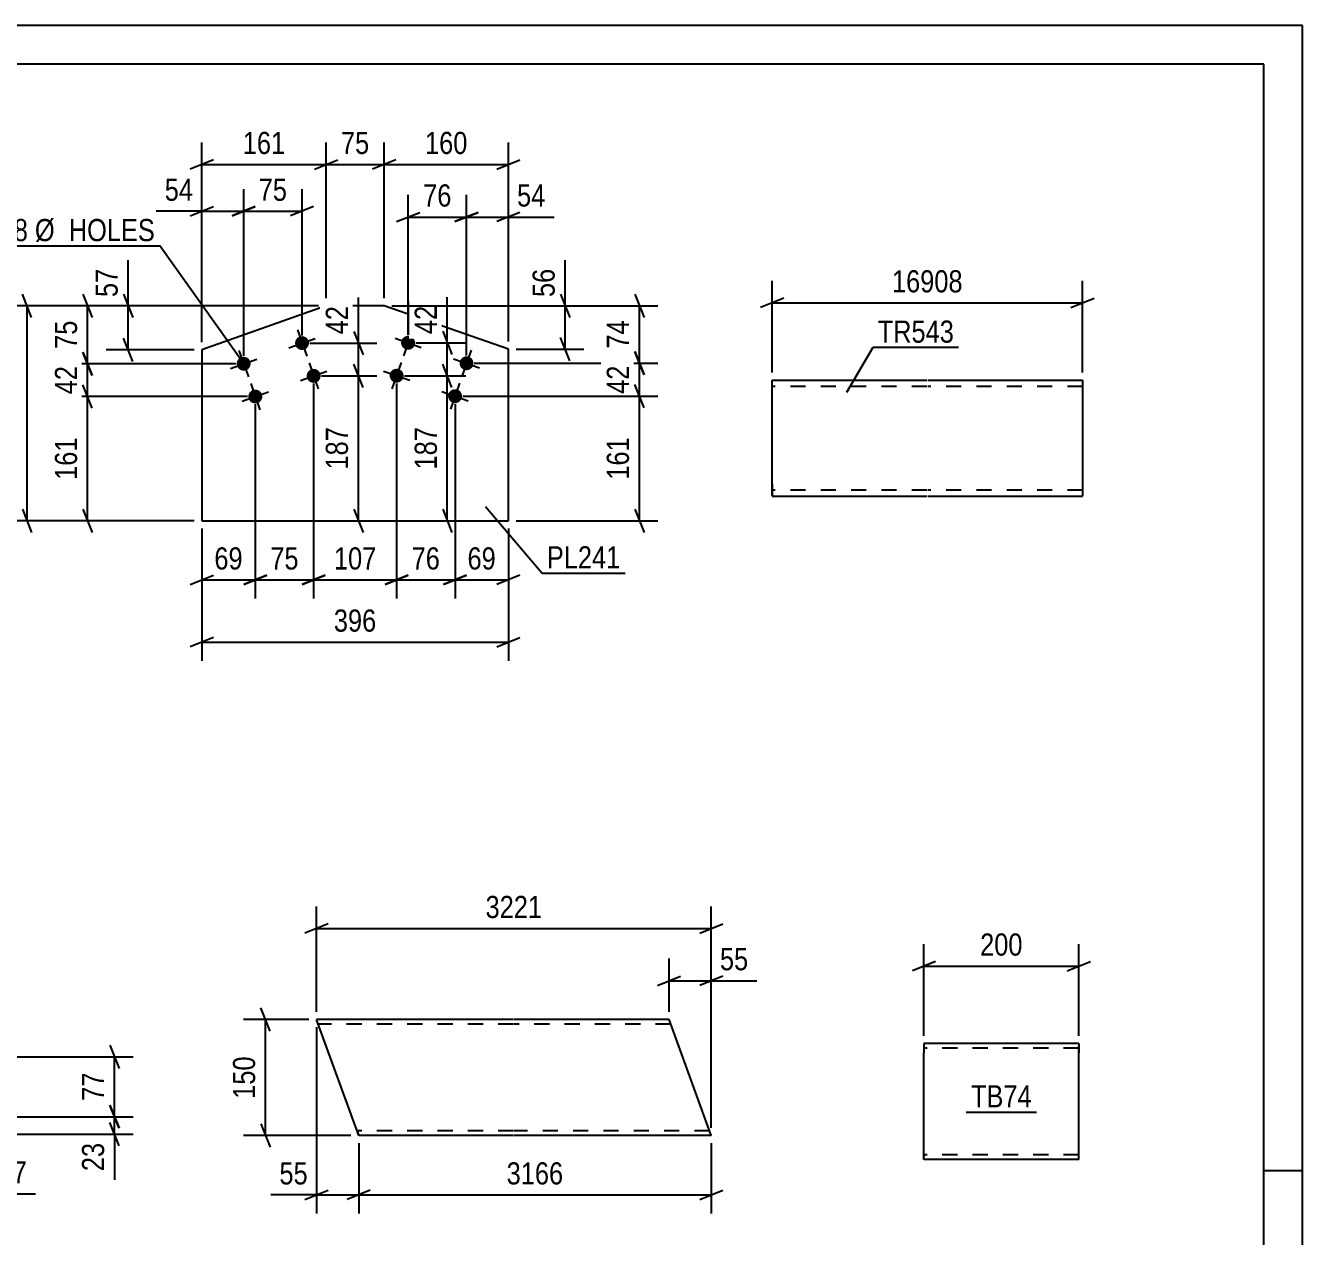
# Model space of a CAD drawing. Header units: millimetres. Extents: x 0 to 420, y 0 to 297.
# Drawn here: x 255 to 420, y 140.5 to 297 of the extents above; entities that cross this region are included whole.
import ezdxf

# ---------------------------------------------------------------- set-up
doc = ezdxf.new("R2010")
doc.units = ezdxf.units.MM
doc.linetypes.add('DXK_LINE_DOT2', pattern=[3.9198, 1.9599, -1.9599])
doc.styles.add('Arial Narrow', font='ARIALN.TTF', dxfattribs={"height": 0.2})

# ---------------------------------------------------------------- blocks, each defined once
blk = doc.blocks.new('Unknown-318465427-1115')
at = {"color": 5, "linetype": 'Continuous'}
for p, q in [((420, 297), (0, 297)), ((420, 0), (420, 297)), ((415, 292), (5, 292)), ((415, 5), (415, 292)), ((420, 149), (415, 149))]:
    blk.add_line(p, q, dxfattribs=at)
blk = doc.blocks.new('Part-318465427-17054 - 17053')
at = {"color": 2, "linetype": 'Continuous'}
for p, q in [((371.09, 165.47), (371.09, 164.27)), ((391.09, 165.47), (371.09, 165.47)), ((391.09, 165.47), (391.09, 165.37)), ((391.09, 165.37), (391.09, 164.27)), ((371.09, 151.21), (371.09, 164.27)), ((391.09, 150.47), (391.09, 164.27)), ((371.09, 150.56), (371.09, 151.21)), ((371.09, 150.47), (371.09, 150.56)), ((391.09, 150.47), (371.09, 150.47))]:
    blk.add_line(p, q, dxfattribs=at)
at = {"color": 7, "linetype": 'DXK_LINE_DOT2'}
for p, q in [((391.09, 164.27), (391.09, 165.11)), ((391.09, 164.87), (371.09, 164.87)), ((371.09, 151.21), (371.09, 150.82)), ((371.09, 151.07), (371.09, 151.11)), ((391.09, 151.07), (371.09, 151.07)), ((371.09, 150.47), (371.09, 150.47)), ((391.09, 151.07), (391.09, 151.11))]:
    blk.add_line(p, q, dxfattribs=at)
blk = doc.blocks.new('Part-318465427-17124 - 17123')
at = {"color": 2, "linetype": 'Continuous'}
for p, q in [((351.48, 237.77), (351.48, 251.17)), ((351.48, 251.17), (371.48, 251.17)), ((371.58, 251.17), (391.58, 251.17)), ((391.58, 251.17), (391.58, 251.04)), ((391.58, 251.04), (391.58, 236.17)), ((351.48, 237.77), (351.48, 236.17)), ((351.48, 236.17), (371.48, 236.17)), ((371.58, 236.17), (391.58, 236.17))]:
    blk.add_line(p, q, dxfattribs=at)
at = {"color": 7, "linetype": 'DXK_LINE_DOT2'}
for p, q in [((371.48, 250.37), (351.48, 250.37)), ((391.58, 250.37), (371.58, 250.37)), ((351.48, 236.29), (351.48, 237.77)), ((351.48, 236.97), (351.48, 237.03)), ((371.48, 236.97), (351.48, 236.97)), ((391.58, 236.97), (371.58, 236.97)), ((391.58, 236.97), (391.58, 237.03))]:
    blk.add_line(p, q, dxfattribs=at)
blk = doc.blocks.new('Bolt-318465427-17159 - 17156')
at = {"linetype": 'Continuous'}
for points in [[(291.57, 256.27, -1), (289.88, 255.67, -1)], [(284.03, 253.6, -1), (282.34, 253, -1)], [(293.08, 252.03, -1), (291.38, 251.43, -1)], [(285.54, 249.36, -1), (283.84, 248.76, -1)]]:
    blk.add_hatch(color=1, dxfattribs=at).paths.add_polyline_path(points)
at = {"color": 1, "linetype": 'Continuous'}
for p, q in [((290.12, 257.67), (291.33, 254.28)), ((289.03, 255.37), (292.42, 256.58)), ((282.58, 255), (283.79, 251.6)), ((281.49, 252.7), (284.88, 253.9)), ((291.63, 253.43), (292.83, 250.04)), ((290.53, 251.13), (293.93, 252.33)), ((282.99, 248.46), (286.39, 249.66)), ((284.09, 250.75), (285.29, 247.36))]:
    blk.add_line(p, q, dxfattribs=at)
blk = doc.blocks.new('Part-318465427-17157 - 17156')
at = {"color": 2, "linetype": 'Continuous'}
for p, q in [((293.84, 260.79), (277.77, 255.09)), ((301.34, 260.79), (293.84, 260.79)), ((317.39, 255.17), (301.34, 260.79)), ((277.77, 255.09), (277.77, 233)), ((317.39, 233), (317.39, 255.17)), ((277.77, 233), (317.39, 233))]:
    blk.add_line(p, q, dxfattribs=at)
blk = doc.blocks.new('Bolt-318465427-17158 - 17156')
at = {"linetype": 'Continuous'}
for points in [[(305.28, 255.7, -1), (303.58, 256.3, -1)], [(312.83, 253.06, -1), (311.14, 253.66, -1)], [(303.8, 251.46, -1), (302.1, 252.05, -1)], [(311.35, 248.81, -1), (309.65, 249.41, -1)]]:
    blk.add_hatch(color=1, dxfattribs=at).paths.add_polyline_path(points)
at = {"color": 1, "linetype": 'Continuous'}
for p, q in [((305.03, 257.7), (303.84, 254.3)), ((302.74, 256.6), (306.13, 255.41)), ((312.58, 255.06), (311.39, 251.66)), ((303.54, 253.45), (302.35, 250.06)), ((310.29, 253.95), (313.68, 252.76)), ((301.25, 252.35), (304.65, 251.16)), ((311.09, 250.81), (309.9, 247.41)), ((308.8, 249.71), (312.2, 248.52))]:
    blk.add_line(p, q, dxfattribs=at)
blk = doc.blocks.new('Part-318465427-20337 - 20336')
at = {"color": 2, "linetype": 'Continuous'}
for p, q in [((318.05, 168.57), (292.59, 168.57)), ((298.05, 153.57), (292.59, 168.57)), ((338.15, 168.57), (318.15, 168.57)), ((343.17, 154.77), (338.15, 168.57)), ((318.05, 153.57), (298.05, 153.57)), ((343.61, 153.57), (318.15, 153.57)), ((343.61, 153.57), (343.17, 154.77))]:
    blk.add_line(p, q, dxfattribs=at)
at = {"color": 7, "linetype": 'DXK_LINE_DOT2'}
for p, q in [((318.05, 167.97), (292.81, 167.97)), ((338.37, 167.97), (318.15, 167.97)), ((318.05, 154.17), (297.83, 154.17)), ((297.92, 153.92), (298.05, 153.57)), ((343.39, 154.17), (318.15, 154.17)), ((343.58, 153.66), (343.48, 153.92)), ((343.61, 153.57), (343.58, 153.66))]:
    blk.add_line(p, q, dxfattribs=at)
blk = doc.blocks.new('StraightDimension-318465427-20430 - 20352')
at = {"color": 7, "linetype": 'Continuous'}
for p, q in [((252.22, 155.01), (252.22, 143.65)), ((251.5, 152.75), (251.5, 143.65)), ((250, 145.45), (253, 146.65)), ((253.72, 146.65), (250.72, 145.45)), ((251.5, 146.05), (252.22, 146.05))]:
    blk.add_line(p, q, dxfattribs=at)
at = {"color": 0}
blk.add_wipeout([(255.77, 146.8), (255.77, 151), (252.74, 151), (252.74, 146.8)], dxfattribs=at)
at = {"color": 7, "linetype": 'Continuous'}
blk.add_line((252.22, 146.05), (256.3, 146.05), dxfattribs=at)
blk.add_line((252.22, 146.05), (256.3, 146.05), dxfattribs=at)
at = {"color": 3, "style": 'Arial Narrow'}
blk.add_text('7', height=2.86, dxfattribs=at).set_placement((253.34, 147.4))
blk = doc.blocks.new('StraightDimension-318465427-20570 - 20352')
at = {"color": 7, "linetype": 'Continuous'}
for p, q in [((265.9, 165.25), (267.1, 162.25)), ((243.17, 163.75), (268.9, 163.75)), ((266.5, 156.01), (266.5, 163.75)), ((267.1, 154.51), (265.9, 157.51)), ((253.22, 156.01), (268.9, 156.01))]:
    blk.add_line(p, q, dxfattribs=at)
at = {"color": 0}
blk.add_wipeout([(265.75, 162.31), (261.55, 162.31), (261.55, 157.46), (265.75, 157.46)], dxfattribs=at)
at = {"color": 3, "style": 'Arial Narrow'}
blk.add_text('77', height=2.863, rotation=90.0002, dxfattribs=at).set_placement((265.15, 158.06))
blk = doc.blocks.new('StraightDimension-318465427-20571 - 20352')
at = {"color": 7, "linetype": 'Continuous'}
for p, q in [((265.9, 157.51), (267.1, 154.51)), ((253.22, 156.01), (268.9, 156.01)), ((267.1, 152.25), (265.9, 155.25)), ((266.5, 153.75), (266.5, 156.01)), ((252.5, 153.75), (268.9, 153.75))]:
    blk.add_line(p, q, dxfattribs=at)
at = {"color": 0}
blk.add_wipeout([(265.75, 153.23), (261.55, 153.23), (261.55, 148.37), (265.75, 148.37)], dxfattribs=at)
at = {"color": 7, "linetype": 'Continuous'}
blk.add_line((266.5, 153.75), (266.5, 147.85), dxfattribs=at)
blk.add_line((266.5, 153.75), (266.5, 147.85), dxfattribs=at)
at = {"color": 3, "style": 'Arial Narrow'}
blk.add_text('23', height=2.863, rotation=90.0002, dxfattribs=at).set_placement((265.15, 148.97))
blk = doc.blocks.new('StraightDimension-318465427-17347 - 17053')
at = {"color": 7, "linetype": 'Continuous'}
for p, q in [((371.09, 166.47), (371.09, 178.32)), ((391.09, 166.47), (391.09, 178.32)), ((372.59, 176.07), (369.59, 174.87)), ((371.09, 175.47), (391.09, 175.47)), ((389.59, 174.87), (392.59, 176.07))]:
    blk.add_line(p, q, dxfattribs=at)
at = {"color": 0}
blk.add_wipeout([(384.43, 176.22), (384.43, 180.42), (377.75, 180.42), (377.75, 176.22)], dxfattribs=at)
at = {"color": 3, "style": 'Arial Narrow'}
blk.add_text('200', height=2.863, dxfattribs=at).set_placement((378.35, 176.82))
blk = doc.blocks.new('StraightDimension-318465427-17399 - 17123')
at = {"color": 7, "linetype": 'Continuous'}
for p, q in [((351.48, 252.17), (351.48, 264.02)), ((391.58, 252.17), (391.58, 264.02)), ((352.98, 261.77), (349.98, 260.57)), ((351.48, 261.17), (391.58, 261.17)), ((390.08, 260.57), (393.08, 261.77))]:
    blk.add_line(p, q, dxfattribs=at)
at = {"color": 0}
blk.add_wipeout([(376.7, 261.92), (376.7, 266.12), (366.36, 266.12), (366.36, 261.92)], dxfattribs=at)
at = {"color": 3, "style": 'Arial Narrow'}
blk.add_text('16908', height=2.863, dxfattribs=at).set_placement((366.96, 262.52))
blk = doc.blocks.new('StraightDimension-318465427-19765 - 17156')
at = {"color": 7, "linetype": 'Continuous'}
for p, q in [((308.9, 257.5), (310.1, 254.5)), ((305.43, 256), (311.9, 256)), ((309.5, 251.75), (309.5, 256)), ((310.1, 250.25), (308.9, 253.25)), ((303.95, 251.75), (311.9, 251.75))]:
    blk.add_line(p, q, dxfattribs=at)
at = {"color": 0}
blk.add_wipeout([(308.75, 261.38), (304.55, 261.38), (304.55, 256.53), (308.75, 256.53)], dxfattribs=at)
at = {"color": 7, "linetype": 'Continuous'}
blk.add_line((309.5, 256), (309.5, 261.91), dxfattribs=at)
blk.add_line((309.5, 256), (309.5, 261.91), dxfattribs=at)
at = {"color": 3, "style": 'Arial Narrow'}
blk.add_text('42', height=2.863, rotation=90.0002, dxfattribs=at).set_placement((308.15, 257.13))
blk = doc.blocks.new('StraightDimension-318465427-19607 - 17156')
at = {"color": 7, "linetype": 'Continuous'}
for p, q in [((263.61, 247.56), (262.41, 250.56)), ((283.69, 249.06), (260.16, 249.06)), ((263.01, 233), (263.01, 249.06)), ((262.41, 234.5), (263.61, 231.5)), ((276.77, 233), (260.16, 233))]:
    blk.add_line(p, q, dxfattribs=at)
at = {"color": 0}
blk.add_wipeout([(262.26, 244.37), (258.06, 244.37), (258.06, 237.69), (262.26, 237.69)], dxfattribs=at)
at = {"color": 3, "style": 'Arial Narrow'}
blk.add_text('161', height=2.863, rotation=90.0002, dxfattribs=at).set_placement((261.66, 238.29))
blk = doc.blocks.new('StraightDimension-318465427-17492 - 17156')
at = {"color": 7, "linetype": 'Continuous'}
for p, q in [((293.84, 261.79), (293.84, 281.9)), ((301.34, 261.79), (301.34, 281.9)), ((292.34, 278.45), (295.34, 279.65)), ((293.84, 279.05), (301.34, 279.05)), ((302.84, 279.65), (299.84, 278.45))]:
    blk.add_line(p, q, dxfattribs=at)
at = {"color": 0}
blk.add_wipeout([(300.02, 279.8), (300.02, 284), (295.16, 284), (295.16, 279.8)], dxfattribs=at)
at = {"color": 3, "style": 'Arial Narrow'}
blk.add_text('75', height=2.863, dxfattribs=at).set_placement((295.76, 280.4))
blk = doc.blocks.new('StraightDimension-318465427-17491 - 17156')
at = {"color": 7, "linetype": 'Continuous'}
for p, q in [((301.34, 261.79), (301.34, 281.9)), ((317.39, 256.17), (317.39, 281.9)), ((302.84, 279.65), (299.84, 278.45)), ((301.34, 279.05), (317.39, 279.05)), ((315.89, 278.45), (318.89, 279.65))]:
    blk.add_line(p, q, dxfattribs=at)
at = {"color": 0}
blk.add_wipeout([(312.71, 279.8), (312.71, 284), (306.02, 284), (306.02, 279.8)], dxfattribs=at)
at = {"color": 3, "style": 'Arial Narrow'}
blk.add_text('160', height=2.863, dxfattribs=at).set_placement((306.62, 280.4))
blk = doc.blocks.new('StraightDimension-318465427-17493 - 17156')
at = {"color": 7, "linetype": 'Continuous'}
for p, q in [((277.77, 256.09), (277.77, 281.9)), ((293.84, 261.79), (293.84, 281.9)), ((279.27, 279.65), (276.27, 278.45)), ((277.77, 279.05), (293.84, 279.05)), ((292.34, 278.45), (295.34, 279.65))]:
    blk.add_line(p, q, dxfattribs=at)
at = {"color": 0}
blk.add_wipeout([(289.15, 279.8), (289.15, 284), (282.47, 284), (282.47, 279.8)], dxfattribs=at)
at = {"color": 3, "style": 'Arial Narrow'}
blk.add_text('161', height=2.863, dxfattribs=at).set_placement((283.07, 280.4))
blk = doc.blocks.new('StraightDimension-318465427-17499 - 17156')
at = {"color": 7, "linetype": 'Continuous'}
for p, q in [((277.77, 232), (277.77, 214.93)), ((317.39, 232), (317.39, 214.93)), ((279.27, 217.93), (276.27, 216.73)), ((315.89, 216.73), (318.89, 217.93)), ((277.77, 217.33), (317.39, 217.33))]:
    blk.add_line(p, q, dxfattribs=at)
at = {"color": 0}
blk.add_wipeout([(300.92, 218.08), (300.92, 222.28), (294.24, 222.28), (294.24, 218.08)], dxfattribs=at)
at = {"color": 3, "style": 'Arial Narrow'}
blk.add_text('396', height=2.863, dxfattribs=at).set_placement((294.84, 218.68))
blk = doc.blocks.new('StraightDimension-318465427-17503 - 17156')
at = {"color": 7, "linetype": 'Continuous'}
for p, q in [((292.84, 260.79), (265.41, 260.79)), ((267.66, 262.29), (268.86, 259.29)), ((268.26, 255.09), (268.26, 260.79)), ((268.86, 253.59), (267.66, 256.59)), ((276.77, 255.09), (265.41, 255.09))]:
    blk.add_line(p, q, dxfattribs=at)
at = {"color": 0}
blk.add_wipeout([(267.51, 266.17), (263.31, 266.17), (263.31, 261.32), (267.51, 261.32)], dxfattribs=at)
at = {"color": 7, "linetype": 'Continuous'}
blk.add_line((268.26, 260.79), (268.26, 266.7), dxfattribs=at)
blk.add_line((268.26, 260.79), (268.26, 266.7), dxfattribs=at)
at = {"color": 3, "style": 'Arial Narrow'}
blk.add_text('57', height=2.863, rotation=90.0002, dxfattribs=at).set_placement((266.91, 261.92))
blk = doc.blocks.new('StraightDimension-318465427-19707 - 17156')
at = {"color": 7, "linetype": 'Continuous'}
for p, q in [((292.23, 250.73), (292.23, 222.96)), ((284.69, 248.06), (284.69, 222.96)), ((283.19, 224.76), (286.19, 225.96)), ((284.69, 225.36), (292.23, 225.36)), ((293.73, 225.96), (290.73, 224.76))]:
    blk.add_line(p, q, dxfattribs=at)
at = {"color": 0}
blk.add_wipeout([(290.89, 226.11), (290.89, 230.31), (286.03, 230.31), (286.03, 226.11)], dxfattribs=at)
at = {"color": 3, "style": 'Arial Narrow'}
blk.add_text('75', height=2.863, dxfattribs=at).set_placement((286.63, 226.71))
blk = doc.blocks.new('StraightDimension-318465427-17507 - 17156')
at = {"color": 7, "linetype": 'Continuous'}
for p, q in [((302.34, 260.79), (327.13, 260.79)), ((324.13, 262.29), (325.33, 259.29)), ((324.73, 255.17), (324.73, 260.79)), ((325.33, 253.67), (324.13, 256.67)), ((318.39, 255.17), (327.13, 255.17))]:
    blk.add_line(p, q, dxfattribs=at)
at = {"color": 0}
blk.add_wipeout([(323.98, 266.17), (319.78, 266.17), (319.78, 261.32), (323.98, 261.32)], dxfattribs=at)
at = {"color": 7, "linetype": 'Continuous'}
blk.add_line((324.73, 260.79), (324.73, 266.7), dxfattribs=at)
blk.add_line((324.73, 260.79), (324.73, 266.7), dxfattribs=at)
at = {"color": 3, "style": 'Arial Narrow'}
blk.add_text('56', height=2.863, rotation=90.0002, dxfattribs=at).set_placement((323.38, 261.92))
blk = doc.blocks.new('StraightDimension-318465427-17587 - 17156')
at = {"color": 7, "linetype": 'Continuous'}
for p, q in [((292.84, 260.79), (252.34, 260.79)), ((255.79, 259.29), (254.59, 262.29)), ((255.19, 233), (255.19, 260.79)), ((254.59, 234.5), (255.79, 231.5)), ((276.77, 233), (252.34, 233))]:
    blk.add_line(p, q, dxfattribs=at)
at = {"color": 0}
blk.add_wipeout([(254.44, 250.24), (250.24, 250.24), (250.24, 243.56), (254.44, 243.56)], dxfattribs=at)
at = {"color": 3, "style": 'Arial Narrow'}
blk.add_text('278', height=2.863, rotation=90.0002, dxfattribs=at).set_placement((253.84, 244.16))
blk = doc.blocks.new('StraightDimension-318465427-19790 - 17156')
at = {"color": 7, "linetype": 'Continuous'}
for p, q in [((277.77, 256.09), (277.77, 275.85)), ((283.19, 254.3), (283.19, 275.85)), ((276.27, 272.4), (279.27, 273.6)), ((277.77, 273), (283.19, 273)), ((284.69, 273.6), (281.69, 272.4))]:
    blk.add_line(p, q, dxfattribs=at)
at = {"color": 0}
blk.add_wipeout([(277.25, 273.75), (277.25, 277.95), (272.39, 277.95), (272.39, 273.75)], dxfattribs=at)
at = {"color": 7, "linetype": 'Continuous'}
blk.add_line((277.77, 273), (271.87, 273), dxfattribs=at)
blk.add_line((277.77, 273), (271.87, 273), dxfattribs=at)
at = {"color": 3, "style": 'Arial Narrow'}
blk.add_text('54', height=2.863, dxfattribs=at).set_placement((272.99, 274.35))
blk = doc.blocks.new('StraightDimension-318465427-19605 - 17156')
at = {"color": 7, "linetype": 'Continuous'}
for p, q in [((292.84, 260.79), (260.16, 260.79)), ((262.41, 262.29), (263.61, 259.29)), ((263.01, 253.3), (263.01, 260.79)), ((263.61, 251.8), (262.41, 254.8)), ((282.19, 253.3), (260.16, 253.3))]:
    blk.add_line(p, q, dxfattribs=at)
at = {"color": 0}
blk.add_wipeout([(262.26, 259.47), (258.06, 259.47), (258.06, 254.62), (262.26, 254.62)], dxfattribs=at)
at = {"color": 3, "style": 'Arial Narrow'}
blk.add_text('75', height=2.863, rotation=90.0002, dxfattribs=at).set_placement((261.66, 255.22))
blk = doc.blocks.new('StraightDimension-318465427-19741 - 17156')
at = {"color": 7, "linetype": 'Continuous'}
for p, q in [((297.41, 257.47), (298.61, 254.47)), ((291.73, 255.97), (300.41, 255.97)), ((298.01, 251.73), (298.01, 255.97)), ((298.61, 250.23), (297.41, 253.23)), ((293.23, 251.73), (300.41, 251.73))]:
    blk.add_line(p, q, dxfattribs=at)
at = {"color": 0}
blk.add_wipeout([(297.26, 261.35), (293.06, 261.35), (293.06, 256.5), (297.26, 256.5)], dxfattribs=at)
at = {"color": 7, "linetype": 'Continuous'}
blk.add_line((298.01, 255.97), (298.01, 261.88), dxfattribs=at)
blk.add_line((298.01, 255.97), (298.01, 261.88), dxfattribs=at)
at = {"color": 3, "style": 'Arial Narrow'}
blk.add_text('42', height=2.863, rotation=90.0002, dxfattribs=at).set_placement((296.66, 257.1))
blk = doc.blocks.new('StraightDimension-318465427-19606 - 17156')
at = {"color": 7, "linetype": 'Continuous'}
for p, q in [((262.41, 254.8), (263.61, 251.8)), ((282.19, 253.3), (260.16, 253.3)), ((263.01, 249.06), (263.01, 253.3)), ((263.61, 247.56), (262.41, 250.56)), ((283.69, 249.06), (260.16, 249.06))]:
    blk.add_line(p, q, dxfattribs=at)
at = {"color": 0}
blk.add_wipeout([(262.26, 253.61), (258.06, 253.61), (258.06, 248.75), (262.26, 248.75)], dxfattribs=at)
at = {"color": 3, "style": 'Arial Narrow'}
blk.add_text('42', height=2.863, rotation=90.0002, dxfattribs=at).set_placement((261.66, 249.35))
blk = doc.blocks.new('StraightDimension-318465427-19633 - 17156')
at = {"color": 7, "linetype": 'Continuous'}
for p, q in [((302.34, 260.79), (336.72, 260.79)), ((333.72, 262.29), (334.92, 259.29)), ((334.32, 253.36), (334.32, 260.79)), ((334.92, 251.86), (333.72, 254.86)), ((312.98, 253.36), (336.72, 253.36))]:
    blk.add_line(p, q, dxfattribs=at)
at = {"color": 0}
blk.add_wipeout([(333.57, 259.5), (329.37, 259.5), (329.37, 254.65), (333.57, 254.65)], dxfattribs=at)
at = {"color": 3, "style": 'Arial Narrow'}
blk.add_text('74', height=2.863, rotation=90.0002, dxfattribs=at).set_placement((332.97, 255.25))
blk = doc.blocks.new('StraightDimension-318465427-19634 - 17156')
at = {"color": 7, "linetype": 'Continuous'}
for p, q in [((333.72, 254.86), (334.92, 251.86)), ((312.98, 253.36), (336.72, 253.36)), ((334.32, 249.11), (334.32, 253.36)), ((334.92, 247.61), (333.72, 250.61)), ((311.5, 249.11), (336.72, 249.11))]:
    blk.add_line(p, q, dxfattribs=at)
at = {"color": 0}
blk.add_wipeout([(333.57, 253.66), (329.37, 253.66), (329.37, 248.81), (333.57, 248.81)], dxfattribs=at)
at = {"color": 3, "style": 'Arial Narrow'}
blk.add_text('42', height=2.863, rotation=90.0002, dxfattribs=at).set_placement((332.97, 249.41))
blk = doc.blocks.new('StraightDimension-318465427-19635 - 17156')
at = {"color": 7, "linetype": 'Continuous'}
for p, q in [((334.92, 247.61), (333.72, 250.61)), ((311.5, 249.11), (336.72, 249.11)), ((334.32, 233), (334.32, 249.11)), ((333.72, 234.5), (334.92, 231.5)), ((318.39, 233), (336.72, 233))]:
    blk.add_line(p, q, dxfattribs=at)
at = {"color": 0}
blk.add_wipeout([(333.57, 244.4), (329.37, 244.4), (329.37, 237.72), (333.57, 237.72)], dxfattribs=at)
at = {"color": 3, "style": 'Arial Narrow'}
blk.add_text('161', height=2.863, rotation=90.0002, dxfattribs=at).set_placement((332.97, 238.32))
blk = doc.blocks.new('StraightDimension-318465427-19704 - 17156')
at = {"color": 7, "linetype": 'Continuous'}
for p, q in [((310.5, 248.11), (310.5, 222.96)), ((317.39, 232), (317.39, 222.96)), ((309, 224.76), (312, 225.96)), ((310.5, 225.36), (317.39, 225.36)), ((318.89, 225.96), (315.89, 224.76))]:
    blk.add_line(p, q, dxfattribs=at)
at = {"color": 0}
blk.add_wipeout([(316.37, 226.11), (316.37, 230.31), (311.51, 230.31), (311.51, 226.11)], dxfattribs=at)
at = {"color": 3, "style": 'Arial Narrow'}
blk.add_text('69', height=2.863, dxfattribs=at).set_placement((312.11, 226.71))
blk = doc.blocks.new('StraightDimension-318465427-19705 - 17156')
at = {"color": 7, "linetype": 'Continuous'}
for p, q in [((302.95, 250.75), (302.95, 222.96)), ((310.5, 248.11), (310.5, 222.96)), ((301.45, 224.76), (304.45, 225.96)), ((302.95, 225.36), (310.5, 225.36)), ((312, 225.96), (309, 224.76))]:
    blk.add_line(p, q, dxfattribs=at)
at = {"color": 0}
blk.add_wipeout([(309.15, 226.11), (309.15, 230.31), (304.29, 230.31), (304.29, 226.11)], dxfattribs=at)
at = {"color": 3, "style": 'Arial Narrow'}
blk.add_text('76', height=2.863, dxfattribs=at).set_placement((304.89, 226.71))
blk = doc.blocks.new('StraightDimension-318465427-19706 - 17156')
at = {"color": 7, "linetype": 'Continuous'}
for p, q in [((292.23, 250.73), (292.23, 222.96)), ((302.95, 250.75), (302.95, 222.96)), ((290.73, 224.76), (293.73, 225.96)), ((292.23, 225.36), (302.95, 225.36)), ((304.45, 225.96), (301.45, 224.76))]:
    blk.add_line(p, q, dxfattribs=at)
at = {"color": 0}
blk.add_wipeout([(300.93, 226.11), (300.93, 230.31), (294.25, 230.31), (294.25, 226.11)], dxfattribs=at)
at = {"color": 3, "style": 'Arial Narrow'}
blk.add_text('107', height=2.863, dxfattribs=at).set_placement((294.85, 226.71))
blk = doc.blocks.new('StraightDimension-318465427-19708 - 17156')
at = {"color": 7, "linetype": 'Continuous'}
for p, q in [((284.69, 248.06), (284.69, 222.96)), ((277.77, 232), (277.77, 222.96)), ((276.27, 224.76), (279.27, 225.96)), ((277.77, 225.36), (284.69, 225.36)), ((286.19, 225.96), (283.19, 224.76))]:
    blk.add_line(p, q, dxfattribs=at)
at = {"color": 0}
blk.add_wipeout([(283.66, 226.11), (283.66, 230.31), (278.8, 230.31), (278.8, 226.11)], dxfattribs=at)
at = {"color": 3, "style": 'Arial Narrow'}
blk.add_text('69', height=2.863, dxfattribs=at).set_placement((279.4, 226.71))
blk = doc.blocks.new('StraightDimension-318465427-19742 - 17156')
at = {"color": 7, "linetype": 'Continuous'}
for p, q in [((298.61, 250.23), (297.41, 253.23)), ((293.23, 251.73), (300.41, 251.73)), ((298.01, 233), (298.01, 251.73)), ((297.41, 234.5), (298.61, 231.5)), ((293.23, 233), (300.41, 233))]:
    blk.add_line(p, q, dxfattribs=at)
at = {"color": 0}
blk.add_wipeout([(297.26, 245.71), (293.06, 245.71), (293.06, 239.03), (297.26, 239.03)], dxfattribs=at)
at = {"color": 3, "style": 'Arial Narrow'}
blk.add_text('187', height=2.863, rotation=90.0002, dxfattribs=at).set_placement((296.66, 239.63))
blk = doc.blocks.new('StraightDimension-318465427-19766 - 17156')
at = {"color": 7, "linetype": 'Continuous'}
for p, q in [((310.1, 250.25), (308.9, 253.25)), ((303.95, 251.75), (311.9, 251.75)), ((309.5, 233), (309.5, 251.75)), ((308.9, 234.5), (310.1, 231.5)), ((303.95, 233), (311.9, 233))]:
    blk.add_line(p, q, dxfattribs=at)
at = {"color": 0}
blk.add_wipeout([(308.75, 245.72), (304.55, 245.72), (304.55, 239.04), (308.75, 239.04)], dxfattribs=at)
at = {"color": 3, "style": 'Arial Narrow'}
blk.add_text('187', height=2.863, rotation=90.0002, dxfattribs=at).set_placement((308.15, 239.64))
blk = doc.blocks.new('StraightDimension-318465427-19789 - 17156')
at = {"color": 7, "linetype": 'Continuous'}
for p, q in [((283.19, 254.3), (283.19, 275.85)), ((290.73, 256.97), (290.73, 275.85)), ((281.69, 272.4), (284.69, 273.6)), ((283.19, 273), (290.73, 273)), ((292.23, 273.6), (289.23, 272.4))]:
    blk.add_line(p, q, dxfattribs=at)
at = {"color": 0}
blk.add_wipeout([(289.38, 273.75), (289.38, 277.95), (284.53, 277.95), (284.53, 273.75)], dxfattribs=at)
at = {"color": 3, "style": 'Arial Narrow'}
blk.add_text('75', height=2.863, dxfattribs=at).set_placement((285.13, 274.35))
blk = doc.blocks.new('StraightDimension-318465427-19810 - 17156')
at = {"color": 7, "linetype": 'Continuous'}
for p, q in [((311.98, 254.36), (311.98, 275.11)), ((317.39, 256.17), (317.39, 275.11)), ((310.48, 271.66), (313.48, 272.86)), ((311.98, 272.26), (317.39, 272.26)), ((318.89, 272.86), (315.89, 271.66))]:
    blk.add_line(p, q, dxfattribs=at)
at = {"color": 0}
blk.add_wipeout([(322.77, 273.01), (322.77, 277.21), (317.91, 277.21), (317.91, 273.01)], dxfattribs=at)
at = {"color": 7, "linetype": 'Continuous'}
blk.add_line((317.39, 272.26), (323.29, 272.26), dxfattribs=at)
blk.add_line((317.39, 272.26), (323.29, 272.26), dxfattribs=at)
at = {"color": 3, "style": 'Arial Narrow'}
blk.add_text('54', height=2.863, dxfattribs=at).set_placement((318.51, 273.61))
blk = doc.blocks.new('StraightDimension-318465427-19811 - 17156')
at = {"color": 7, "linetype": 'Continuous'}
for p, q in [((304.43, 257), (304.43, 275.11)), ((311.98, 254.36), (311.98, 275.11)), ((302.93, 271.66), (305.93, 272.86)), ((304.43, 272.26), (311.98, 272.26)), ((313.48, 272.86), (310.48, 271.66))]:
    blk.add_line(p, q, dxfattribs=at)
at = {"color": 0}
blk.add_wipeout([(310.64, 273.01), (310.64, 277.21), (305.78, 277.21), (305.78, 273.01)], dxfattribs=at)
at = {"color": 3, "style": 'Arial Narrow'}
blk.add_text('76', height=2.863, dxfattribs=at).set_placement((306.38, 273.61))
blk = doc.blocks.new('StraightDimension-318465427-20659 - 20336')
at = {"color": 7, "linetype": 'Continuous'}
for p, q in [((292.59, 169.57), (292.59, 183.18)), ((343.61, 154.57), (343.61, 183.18)), ((294.09, 180.93), (291.09, 179.73)), ((292.59, 180.33), (343.61, 180.33)), ((342.11, 179.73), (345.11, 180.93))]:
    blk.add_line(p, q, dxfattribs=at)
at = {"color": 0}
blk.add_wipeout([(322.36, 181.08), (322.36, 185.28), (313.84, 185.28), (313.84, 181.08)], dxfattribs=at)
at = {"color": 3, "style": 'Arial Narrow'}
blk.add_text('3221', height=2.863, dxfattribs=at).set_placement((314.44, 181.68))
blk = doc.blocks.new('StraightDimension-318465427-20710 - 20336')
at = {"color": 7, "linetype": 'Continuous'}
for p, q in [((286.61, 167.07), (285.41, 170.07)), ((291.59, 168.57), (283.16, 168.57)), ((286.01, 153.57), (286.01, 168.57)), ((297.05, 153.57), (283.16, 153.57)), ((285.41, 155.07), (286.61, 152.07))]:
    blk.add_line(p, q, dxfattribs=at)
at = {"color": 0}
blk.add_wipeout([(285.26, 164.41), (281.06, 164.41), (281.06, 157.72), (285.26, 157.72)], dxfattribs=at)
at = {"color": 3, "style": 'Arial Narrow'}
blk.add_text('150', height=2.863, rotation=90.0002, dxfattribs=at).set_placement((284.66, 158.32))
blk = doc.blocks.new('StraightDimension-318465427-20686 - 20336')
at = {"color": 7, "linetype": 'Continuous'}
for p, q in [((292.59, 167.57), (292.59, 143.5)), ((298.05, 152.57), (298.05, 143.5)), ((291.09, 145.3), (294.09, 146.5)), ((292.59, 145.9), (298.05, 145.9)), ((299.55, 146.5), (296.55, 145.3))]:
    blk.add_line(p, q, dxfattribs=at)
at = {"color": 0}
blk.add_wipeout([(292.06, 146.65), (292.06, 150.85), (287.21, 150.85), (287.21, 146.65)], dxfattribs=at)
at = {"color": 7, "linetype": 'Continuous'}
blk.add_line((292.59, 145.9), (286.68, 145.9), dxfattribs=at)
blk.add_line((292.59, 145.9), (286.68, 145.9), dxfattribs=at)
at = {"color": 3, "style": 'Arial Narrow'}
blk.add_text('55', height=2.863, dxfattribs=at).set_placement((287.81, 147.25))
blk = doc.blocks.new('StraightDimension-318465427-20670 - 20336')
at = {"color": 7, "linetype": 'Continuous'}
for p, q in [((338.15, 169.57), (338.15, 176.43)), ((343.61, 154.57), (343.61, 176.43)), ((336.65, 172.98), (339.65, 174.18)), ((338.15, 173.58), (343.61, 173.58)), ((345.11, 174.18), (342.11, 172.98))]:
    blk.add_line(p, q, dxfattribs=at)
at = {"color": 0}
blk.add_wipeout([(348.99, 174.33), (348.99, 178.53), (344.13, 178.53), (344.13, 174.33)], dxfattribs=at)
at = {"color": 7, "linetype": 'Continuous'}
blk.add_line((343.61, 173.58), (349.51, 173.58), dxfattribs=at)
blk.add_line((343.61, 173.58), (349.51, 173.58), dxfattribs=at)
at = {"color": 3, "style": 'Arial Narrow'}
blk.add_text('55', height=2.863, dxfattribs=at).set_placement((344.73, 174.93))
blk = doc.blocks.new('StraightDimension-318465427-20685 - 20336')
at = {"color": 7, "linetype": 'Continuous'}
for p, q in [((298.05, 152.57), (298.05, 143.5)), ((343.61, 152.57), (343.61, 143.5)), ((299.55, 146.5), (296.55, 145.3)), ((298.05, 145.9), (343.61, 145.9)), ((342.11, 145.3), (345.11, 146.5))]:
    blk.add_line(p, q, dxfattribs=at)
at = {"color": 0}
blk.add_wipeout([(325.09, 146.65), (325.09, 150.85), (316.57, 150.85), (316.57, 146.65)], dxfattribs=at)
at = {"color": 3, "style": 'Arial Narrow'}
blk.add_text('3166', height=2.863, dxfattribs=at).set_placement((317.17, 147.25))
blk = doc.blocks.new('Mark-318465427-17773 - 17053')
at = {"color": 0}
blk.add_wipeout([(385.02, 157.21), (385.02, 160.21), (377.16, 160.21), (377.16, 157.21)], dxfattribs=at)
blk.add_wipeout([(385.02, 157.21), (385.02, 160.21), (377.16, 160.21), (377.16, 157.21)], dxfattribs=at)
at = {"color": 30, "linetype": 'Continuous'}
blk.add_line((376.56, 156.61), (385.62, 156.61), dxfattribs=at)
at = {"color": 3, "style": 'Arial Narrow'}
blk.add_text('TB74', height=2.863, dxfattribs=at).set_placement((377.16, 157.21))
blk = doc.blocks.new('Mark-318465427-17787 - 17123')
at = {"color": 0}
blk.add_wipeout([(374.97, 256.02), (374.97, 259.02), (365.11, 259.02), (365.11, 256.02)], dxfattribs=at)
blk.add_wipeout([(374.97, 256.02), (374.97, 259.02), (365.11, 259.02), (365.11, 256.02)], dxfattribs=at)
at = {"color": 30, "linetype": 'Continuous'}
for p, q in [((361.11, 249.61), (364.51, 255.42)), ((364.51, 255.42), (375.57, 255.42))]:
    blk.add_line(p, q, dxfattribs=at)
at = {"color": 3, "style": 'Arial Narrow'}
blk.add_text('TR543', height=2.863, dxfattribs=at).set_placement((365.11, 256.02))
blk = doc.blocks.new('MarkSet-318465427-19598 - 17156')
at = {"color": 0}
for points in [[(248.03, 269.14), (248.03, 272.14), (246.2, 272.14), (246.2, 269.14)], [(250.76, 269.14), (250.76, 272.14), (248.93, 272.14), (248.93, 269.14)], [(255.31, 269.14), (255.31, 272.14), (251.66, 272.14), (251.66, 269.14)], [(271.74, 269.14), (271.74, 272.14), (256.21, 272.14), (256.21, 269.14)]]:
    blk.add_wipeout(points, dxfattribs=at)
for points in [[(248.03, 269.14), (248.03, 272.14), (246.2, 272.14), (246.2, 269.14)], [(250.76, 269.14), (250.76, 272.14), (248.93, 272.14), (248.93, 269.14)], [(255.31, 269.14), (255.31, 272.14), (251.66, 272.14), (251.66, 269.14)], [(271.74, 269.14), (271.74, 272.14), (256.21, 272.14), (256.21, 269.14)]]:
    blk.add_wipeout(points, dxfattribs=at)
at = {"color": 7, "linetype": 'Continuous'}
for p in [(245.6, 268.54), (283.19, 253.3)]:
    blk.add_line(p, (272.34, 268.54), dxfattribs=at)
at = {"color": 3, "style": 'Arial Narrow'}
for s, height, p in [('8', 2.86, (246.2, 269.14)), ('#', 2.86, (248.93, 269.14)), ('18', 2.863, (251.66, 269.14)), ('Ø  HOLES', 2.863, (256.21, 269.14))]:
    blk.add_text(s, height=height, dxfattribs=at).set_placement(p)
blk = doc.blocks.new('Mark-318465427-17795 - 17156')
at = {"color": 0}
blk.add_wipeout([(331.87, 226.85), (331.87, 229.85), (322.36, 229.85), (322.36, 226.85)], dxfattribs=at)
blk.add_wipeout([(331.87, 226.85), (331.87, 229.85), (322.36, 229.85), (322.36, 226.85)], dxfattribs=at)
at = {"color": 30, "linetype": 'Continuous'}
for p, q in [((314.42, 234.87), (321.76, 226.25)), ((321.76, 226.25), (332.47, 226.25))]:
    blk.add_line(p, q, dxfattribs=at)
at = {"color": 3, "style": 'Arial Narrow'}
blk.add_text('PL241', height=2.863, dxfattribs=at).set_placement((322.36, 226.85))

msp = doc.modelspace()

# ---------------------------------------------------------------- block references
for name in ['Unknown-318465427-1115', 'Part-318465427-17157 - 17156', 'Bolt-318465427-17159 - 17156', 'Bolt-318465427-17158 - 17156', 'Part-318465427-17124 - 17123', 'Part-318465427-20337 - 20336', 'Part-318465427-17054 - 17053']:
    msp.add_blockref(name, (0, 0))

# ---------------------------------------------------------------- next in the draw order: block references
for name in ['StraightDimension-318465427-17492 - 17156', 'StraightDimension-318465427-17399 - 17123', 'StraightDimension-318465427-19765 - 17156', 'StraightDimension-318465427-19607 - 17156', 'StraightDimension-318465427-20659 - 20336', 'StraightDimension-318465427-17347 - 17053', 'Mark-318465427-17773 - 17053', 'StraightDimension-318465427-20430 - 20352']:
    msp.add_blockref(name, (0, 0))

# ---------------------------------------------------------------- next in the draw order: block references
for name in ['StraightDimension-318465427-17493 - 17156', 'StraightDimension-318465427-17491 - 17156', 'Mark-318465427-17787 - 17123', 'StraightDimension-318465427-17499 - 17156', 'StraightDimension-318465427-20670 - 20336', 'StraightDimension-318465427-20710 - 20336', 'StraightDimension-318465427-20570 - 20352']:
    msp.add_blockref(name, (0, 0))

# ---------------------------------------------------------------- next in the draw order: block references
for name in ['StraightDimension-318465427-17503 - 17156', 'StraightDimension-318465427-17507 - 17156', 'StraightDimension-318465427-19707 - 17156', 'StraightDimension-318465427-20686 - 20336', 'StraightDimension-318465427-20571 - 20352']:
    msp.add_blockref(name, (0, 0))

# ---------------------------------------------------------------- next in the draw order: block references
for name in ['StraightDimension-318465427-17587 - 17156', 'StraightDimension-318465427-19633 - 17156', 'StraightDimension-318465427-20685 - 20336']:
    msp.add_blockref(name, (0, 0))

# ---------------------------------------------------------------- next in the draw order: block references
for name in ['StraightDimension-318465427-19790 - 17156', 'StraightDimension-318465427-19634 - 17156']:
    msp.add_blockref(name, (0, 0))

# ---------------------------------------------------------------- next in the draw order: block references
for name in ['StraightDimension-318465427-19810 - 17156', 'StraightDimension-318465427-19605 - 17156', 'StraightDimension-318465427-19635 - 17156']:
    msp.add_blockref(name, (0, 0))

# ---------------------------------------------------------------- next in the draw order: block references
for name in ['StraightDimension-318465427-19811 - 17156', 'StraightDimension-318465427-19741 - 17156', 'StraightDimension-318465427-19606 - 17156', 'StraightDimension-318465427-19704 - 17156']:
    msp.add_blockref(name, (0, 0))

# ---------------------------------------------------------------- next in the draw order: block references
for name in ['StraightDimension-318465427-19789 - 17156', 'StraightDimension-318465427-19705 - 17156', 'StraightDimension-318465427-19708 - 17156', 'Mark-318465427-17795 - 17156']:
    msp.add_blockref(name, (0, 0))

# ---------------------------------------------------------------- next in the draw order: block references
for name in ['MarkSet-318465427-19598 - 17156', 'StraightDimension-318465427-19706 - 17156']:
    msp.add_blockref(name, (0, 0))

# ---------------------------------------------------------------- next in the draw order: block references
for name in ['StraightDimension-318465427-19742 - 17156', 'StraightDimension-318465427-19766 - 17156']:
    msp.add_blockref(name, (0, 0))

doc.saveas('drawing.dxf')
